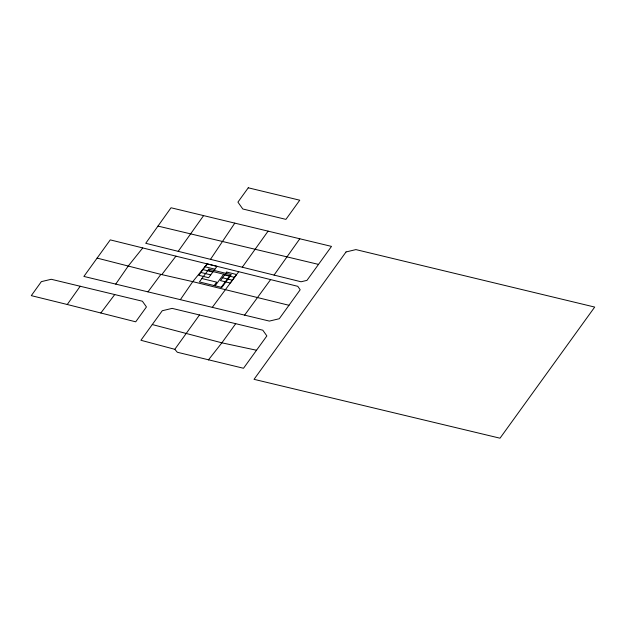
<?xml version="1.0" encoding="UTF-8"?>
<svg xmlns="http://www.w3.org/2000/svg" width="626" height="626" viewBox="0 0 626 626"><rect width="100%" height="100%" fill="white"/><g stroke="black" fill="none" stroke-linecap="round" stroke-linejoin="round"><path stroke-width="0.94" d="M234.805 223.13L171.023 207.769L145.725 243.295L301.043 281.77L306.959 280.378L331.506 246.401L234.805 223.13L210.5 259.336M180.358 299.666L192.761 281.645L207.206 263.89L217.019 266.347L208.638 277.709L198.802 275.291L207.175 263.929M115.732 284.102L128.228 266.042L142.744 247.935L297.78 286.325L300.183 289.76L279.266 318.736L269.376 321.091L83.884 276.434L110.262 239.883L142.744 247.935M299.807 238.772L274.063 275.08M67.248 304.494L135.701 321.819L146.453 306.928L142.384 301.216L51.246 279.282L41.355 281.637L31.3 295.636L67.248 304.494L80.198 286.246M203.606 215.61L178.199 251.339M242.293 267.208L268.092 231.135M174.81 349.308L177.322 352.258L243.514 368.26L266.864 335.919L262.795 330.199L172.134 308.383L162.259 310.731L140.913 340.27L174.81 349.308L199.506 314.964M235.712 323.681L221.87 342.829L208.38 359.973M270.62 279.603L244.617 315.128M147.963 291.865L160.882 274.384M214.155 285.558L216.666 282.154L201.908 278.523M215.141 285.8L223.678 274.219M221.213 287.295L229.773 275.73L207.949 270.322M238.717 271.7L212.3 307.35M100.841 312.992L114.738 294.556M97.085 258.084L161.805 274.618L175.945 256.151M256.519 350.239L221.87 342.829L152.274 324.542M161.805 274.618L192.761 281.645L288.993 305.285M157.987 226.088L318.509 264.399M205.078 266.77L214.921 269.188M202.988 269.61L212.824 272.028M224.632 274.931L234.476 277.349M200.891 272.451L210.735 274.869M222.543 277.772L232.379 280.19M248.264 187.8L237.919 202.135L242.802 208.99L285.918 219.374L299.76 200.203L248.264 187.8M346.037 251.949L254.039 379.333L500.01 438.2L594.7 307.076L355.912 249.602L346.037 251.949M208.826 269.149L199.397 281.935L221.854 287.451L231.284 274.665L208.826 269.149M226.729 272.091L220.446 280.612L230.282 283.03L236.565 274.509L226.729 272.091"/></g></svg>
